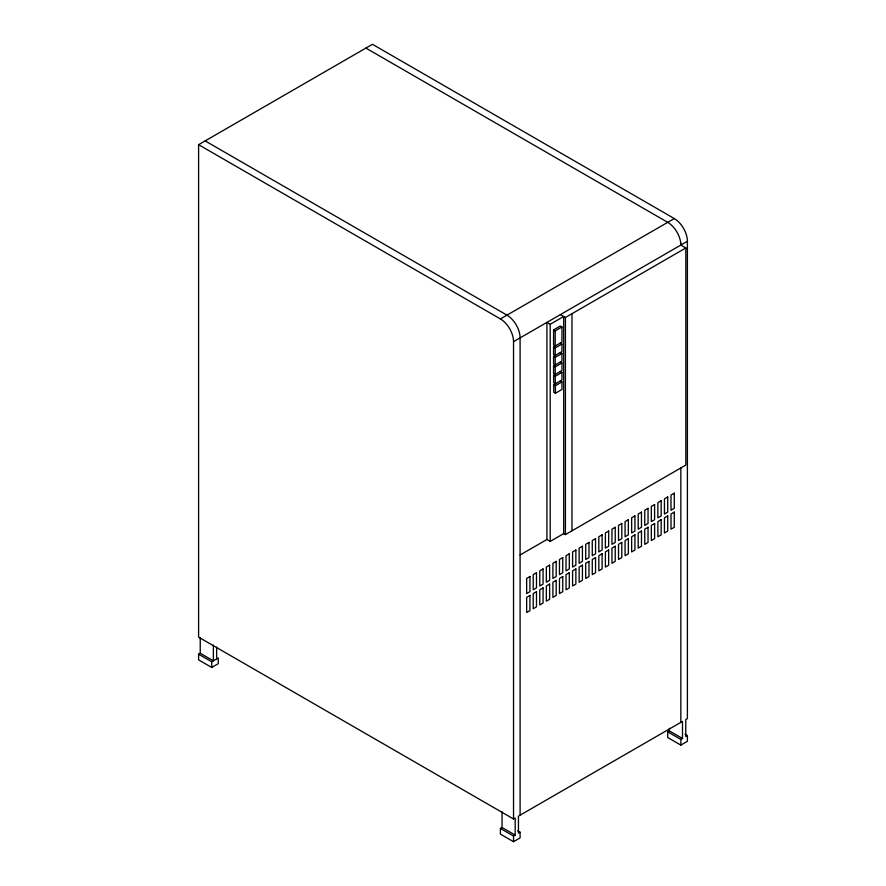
<?xml version="1.0" encoding="UTF-8"?>
<svg xmlns="http://www.w3.org/2000/svg" width="886" height="886" viewBox="0 0 886 886"><rect width="100%" height="100%" fill="white"/><g stroke="black" fill="none" stroke-linecap="round" stroke-linejoin="round"><path stroke-width="1.33" d="M198.597 144.684L372.463 44.3L674.279 218.554A18.562 10.71 60 0 1 687.403 241.28L687.403 718.59L685.764 719.532L685.764 736.576L687.403 735.635L687.403 741.316L680.847 745.104L667.723 737.529L667.723 731.847L669.362 730.895L682.486 738.47L682.486 721.425L518.454 816.128L518.454 833.172L520.093 832.231L520.093 837.912L513.537 841.7L500.413 834.125L500.413 828.443L502.052 827.491L515.176 835.066L515.176 818.022L513.537 818.974L198.597 637.145L198.597 144.684L500.413 318.938A18.562 10.71 60 0 1 513.537 341.664L513.537 818.974M500.413 318.938L674.279 218.554M513.537 341.664L687.403 241.28M546.917 539.508L546.917 322.393L550.195 324.287L563.695 316.49L563.695 533.616L550.195 541.401L546.917 539.508L520.093 554.99M560.417 314.596L565.412 317.487L685.842 247.958L685.842 465.072L565.412 534.601L563.407 533.45M561.957 326.967L555.212 330.866L555.212 346.016L553.573 345.064L553.573 329.913L560.317 326.015L561.957 326.967L561.957 342.118L553.573 346.958L553.573 354.533L555.212 355.485L555.212 347.91L561.957 344.012L561.957 351.587L553.573 356.427L553.573 364.002L555.212 364.954L555.212 357.379L561.957 353.481L561.957 361.056L553.573 365.896L553.573 373.482L555.212 374.424L555.212 366.848L561.957 362.95L561.957 370.525L553.573 375.376L553.761 382.841L555.4 383.782L555.212 376.317L553.573 375.376M555.212 376.317L561.957 372.419L561.957 379.994L553.761 384.734L553.761 392.31L555.4 393.262L561.957 389.463L561.957 381.888L560.317 380.947M553.761 384.734L555.4 385.676L561.957 381.888M198.597 654.189L211.721 661.764L218.277 657.977L218.277 663.658L211.721 667.446L198.597 659.871L198.597 654.189L200.236 653.248L213.36 660.823L213.36 645.086M500.413 828.443L513.537 836.019L515.176 835.066M667.723 731.847L680.847 739.422L682.486 738.47M365.907 48.088L667.723 222.342A18.562 10.71 60 0 1 680.736 243.03L680.847 245.068M685.842 247.958L680.736 245.012L680.736 243.03M553.573 329.913L555.212 330.866M560.317 343.059L561.957 344.012M205.153 140.896L506.969 315.15A18.562 10.71 60 0 1 520.093 337.876L520.093 815.186M553.573 346.958L555.212 347.91M560.317 352.539L561.957 353.481M553.573 356.427L555.212 357.379M560.317 362.009L561.957 362.95M553.573 365.896L555.212 366.848M560.317 371.478L561.957 372.419M685.022 734.261L687.403 735.635M517.712 830.858L520.093 832.231M680.847 467.719L680.847 722.378M680.847 739.422L680.847 745.104M669.362 728.281L669.362 730.895M571.968 313.699L571.968 530.814M565.412 317.487L565.412 534.601M555.4 385.676L555.4 393.262M550.195 324.287L550.195 541.401M513.537 836.019L513.537 841.7M502.052 811.764L502.052 827.491M216.638 647.123L216.638 658.929M211.721 661.764L211.721 667.446M200.236 637.51L200.236 653.248M529.939 576.531L526.661 578.425L526.661 593.576L529.939 591.682L529.939 576.531M536.495 572.744L533.217 574.637L533.217 589.788L536.495 587.894L536.495 572.744M543.063 568.956L539.773 570.85L539.773 586L543.063 584.107L543.063 568.956M549.619 565.168L546.341 567.062L546.341 582.213L549.619 580.319L549.619 565.168M556.186 561.381L552.897 563.274L552.897 578.425L556.186 576.531L556.186 561.381M562.743 557.593L559.465 559.487L559.465 574.637L562.743 572.744L562.743 557.593M569.299 553.805L566.021 555.699L566.021 570.85L569.299 568.956L569.299 553.805M575.867 550.018L572.589 551.912L572.589 567.062L575.867 565.168L575.867 550.018M582.423 546.23L579.145 548.124L579.145 563.274L582.423 561.381L582.423 546.23M588.991 542.442L585.701 544.336L585.701 559.487L588.991 557.593L588.991 542.442M595.547 538.655L592.269 540.549L592.269 555.699L595.547 553.805L595.547 538.655M602.115 534.856L598.825 536.75L598.825 551.912L602.115 550.018L602.115 534.856M608.671 531.068L605.393 532.962L605.393 548.124L608.671 546.23L608.671 531.068M615.227 527.281L611.949 529.175L611.949 544.336L615.227 542.442L615.227 527.281M621.795 523.493L618.517 525.387L618.517 540.549L621.795 538.655L621.795 523.493M628.351 519.705L625.073 521.599L625.073 536.761L628.351 534.856L628.351 519.705M634.919 515.918L631.64 517.812L631.64 532.962L634.919 531.068L634.919 515.918M641.475 512.13L638.197 514.024L638.197 529.175L641.475 527.281L641.475 512.13M648.043 508.342L644.753 510.236L644.753 525.387L648.043 523.493L648.043 508.342M654.599 504.555L651.321 506.449L651.321 521.599L654.599 519.705L654.599 504.555M661.155 500.767L657.877 502.661L657.877 517.812L661.155 515.918L661.155 500.767M667.723 496.98L664.445 498.873L664.445 514.024L667.723 512.13L667.723 496.98M674.279 493.192L671.001 495.086L671.001 510.236L674.279 508.342L674.279 493.192M529.939 595.47L526.661 597.363L526.661 612.514L529.939 610.62L529.939 595.47M536.495 591.682L533.217 593.576L533.217 608.726L536.495 606.832L536.495 591.682M543.063 587.894L539.773 589.788L539.773 604.939L543.063 603.045L543.063 587.894M549.619 584.107L546.341 586L546.341 601.151L549.619 599.257L549.619 584.107M556.186 580.319L552.897 582.213L552.897 597.363L556.186 595.47L556.186 580.319M562.743 576.531L559.465 578.425L559.465 593.576L562.743 591.682L562.743 576.531M569.299 572.744L566.021 574.637L566.021 589.788L569.299 587.894L569.299 572.744M575.867 568.956L572.589 570.85L572.589 586L575.867 584.107L575.867 568.956M582.423 565.168L579.145 567.062L579.145 582.213L582.423 580.319L582.423 565.168M588.991 561.381L585.701 563.274L585.701 578.425L588.991 576.531L588.991 561.381M595.547 557.593L592.269 559.487L592.269 574.637L595.547 572.744L595.547 557.593M602.115 553.805L598.825 555.699L598.825 570.85L602.115 568.956L602.115 553.805M608.671 550.018L605.393 551.912L605.393 567.062L608.671 565.168L608.671 550.018M615.227 546.23L611.949 548.124L611.949 563.274L615.227 561.381L615.227 546.23M621.795 542.442L618.517 544.336L618.517 559.487L621.795 557.593L621.795 542.442M628.351 538.655L625.073 540.549L625.073 555.699L628.351 553.805L628.351 538.655M634.919 534.856L631.64 536.761L631.64 551.912L634.919 550.018L634.919 534.856M641.475 531.068L638.197 532.962L638.197 548.124L641.475 546.23L641.475 531.068M648.043 527.281L644.753 529.175L644.753 544.336L648.043 542.442L648.043 527.281M654.599 523.493L651.321 525.387L651.321 540.549L654.599 538.655L654.599 523.493M661.155 519.705L657.877 521.599L657.877 536.761L661.155 534.867L661.155 519.705M667.723 515.918L664.445 517.812L664.445 532.962L667.723 531.068L667.723 515.918M674.279 512.13L671.001 514.024L671.001 529.175L674.279 527.281L674.279 512.13"/></g></svg>
